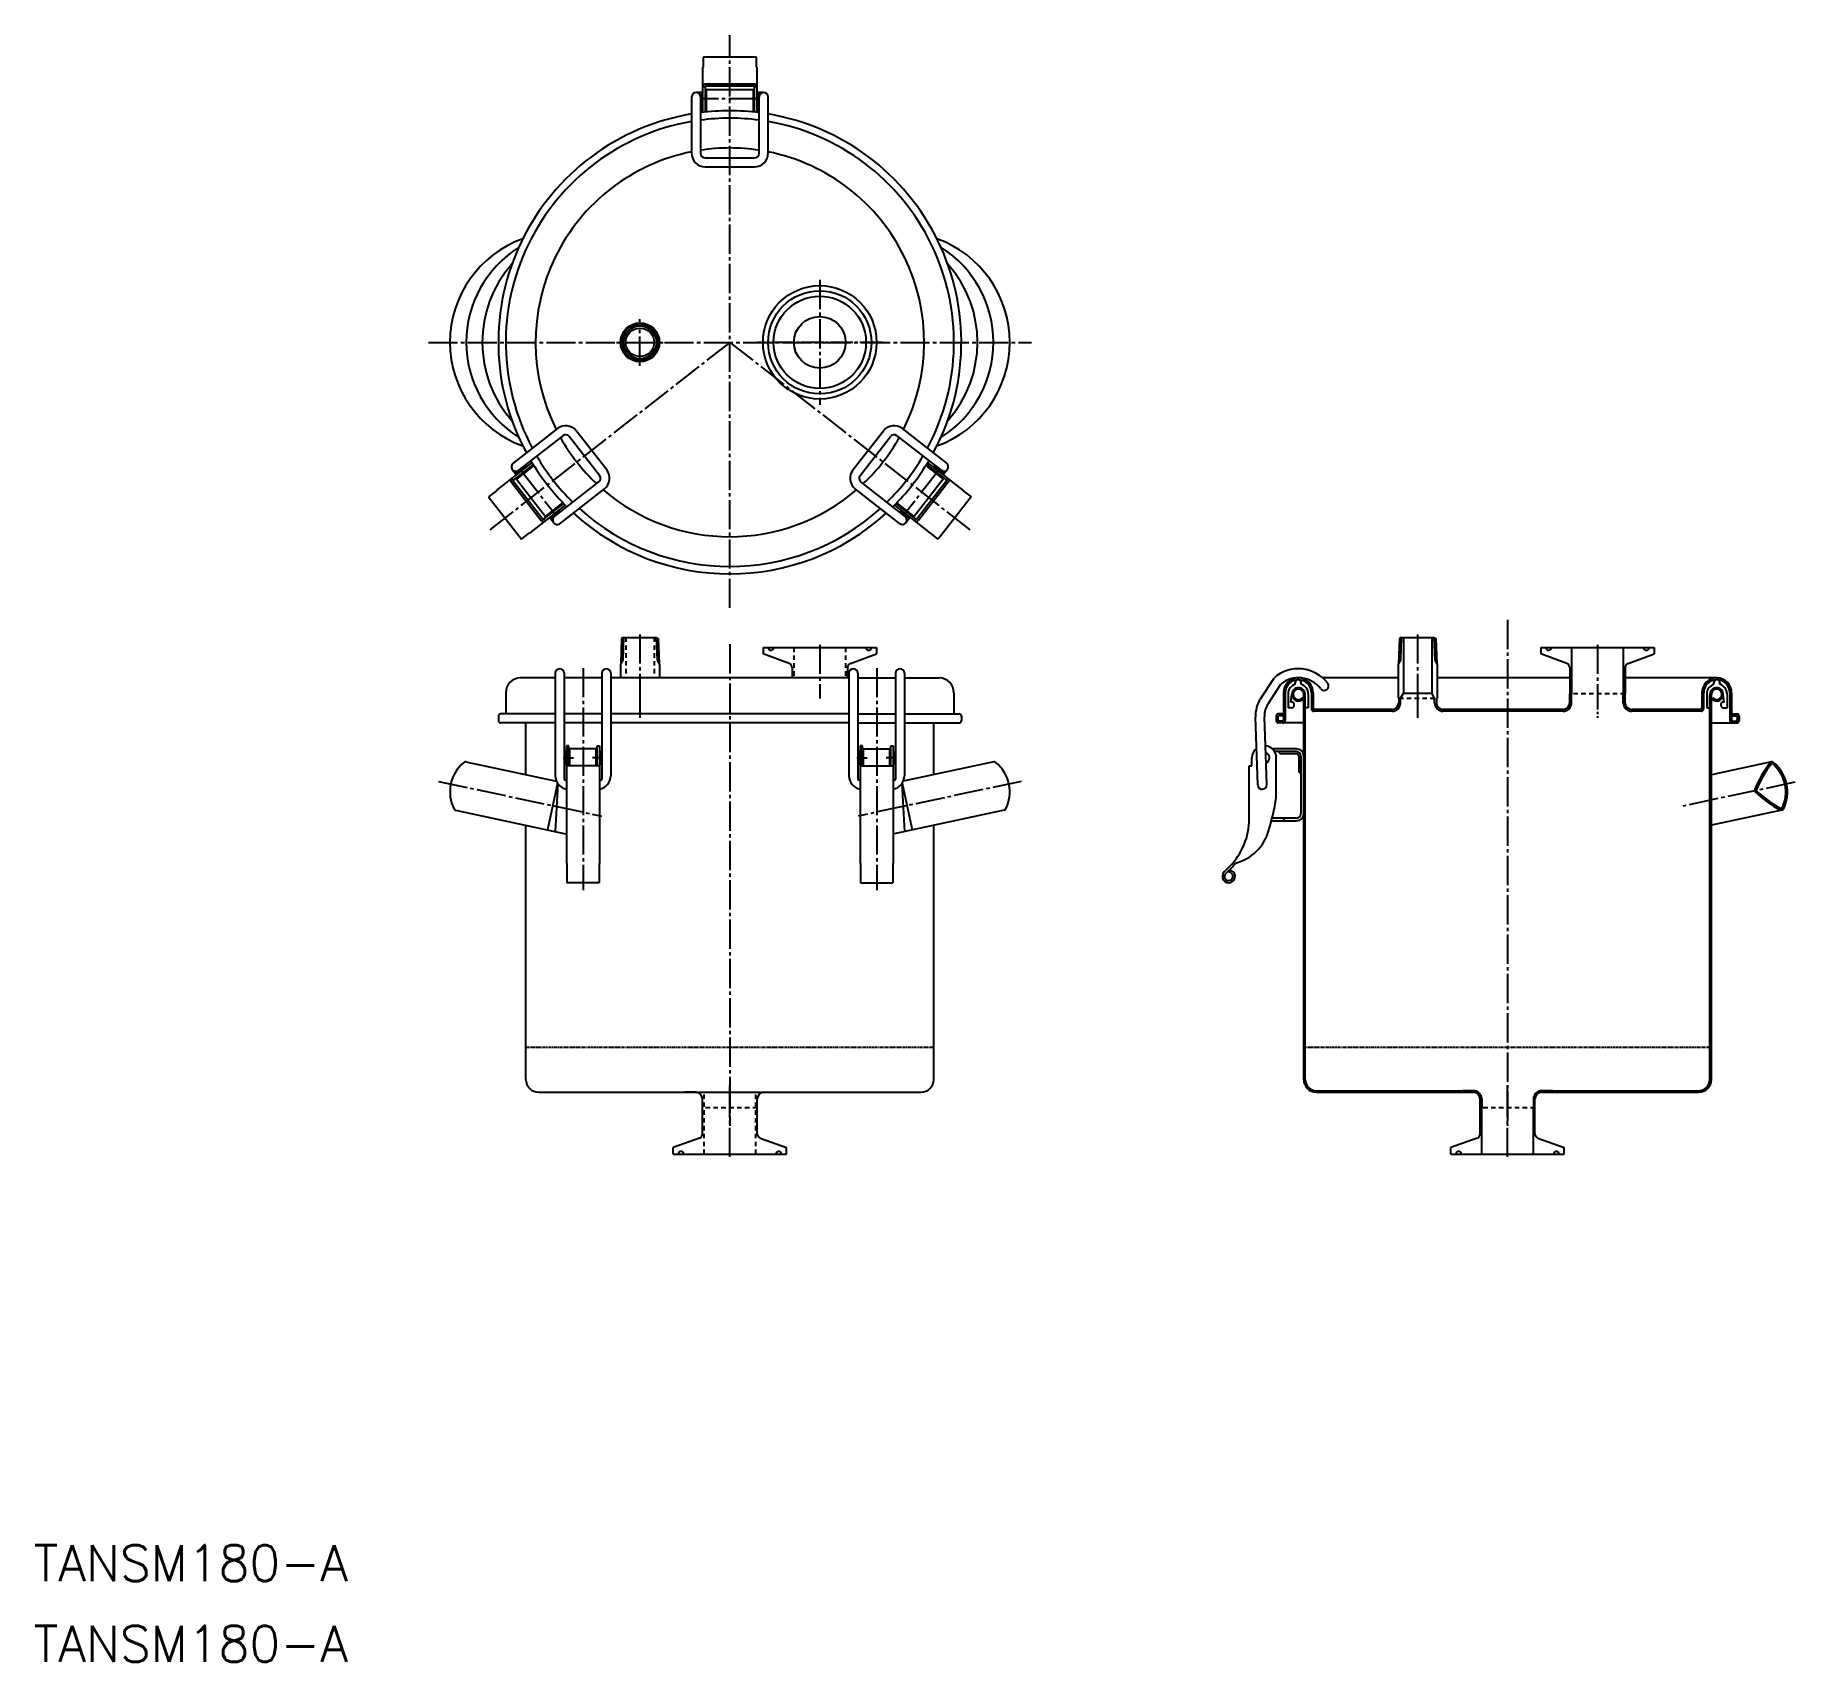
# Model space of a CAD drawing. Extents: x -185 to 598, y -157 to 566.
import ezdxf

# ---------------------------------------------------------------- set-up
doc = ezdxf.new("R2010")
doc.units = 0
for name, pattern in [('CENS', [13, 10, -1, 1, -1]), ('CENTER', [17.5, 13, -1.5, 1.5, -1.5]), ('DASHED', [3.5, 2, -1.5]), ('PHANTOM', [2.5, 1.25, -0.25, 0.25, -0.25, 0.25, -0.25])]:
    doc.linetypes.add(name, pattern=pattern)
doc.layers.get('0').update_dxf_attribs({"linetype": 'CONTINUOUS'})
doc.layers.add('CENTER', color=1, linetype='CENTER')
doc.styles.get("Standard").update_dxf_attribs({"font": 'txt.shx', "bigfont": '@extfont2.shx'})

msp = doc.modelspace()

# ---------------------------------------------------------------- linework, layer by layer
at = {"color": 7, "linetype": 'CONTINUOUS'}
for p, q in [((136.33, 556.36), (112.53, 556.36)), ((112.53, 556.36), (112.53, 551.92)), ((136.33, 551.92), (136.33, 556.36)), ((112.43, 531.76), (112.43, 551.92)), ((112.53, 551.92), (112.43, 551.92)), ((136.43, 551.92), (136.33, 551.92)), ((136.43, 551.92), (136.43, 531.76)), ((112.43, 540.56), (109.43, 540.56)), ((113.43, 543.16), (112.43, 543.16)), ((135.43, 543.36), (113.43, 543.36)), ((113.43, 543.36), (113.43, 531.87)), ((135.18, 544.36), (113.68, 544.36)), ((134.93, 541.76), (113.93, 541.76)), ((113.93, 541.76), (113.93, 531.92)), ((134.93, 531.92), (134.93, 541.76)), ((135.43, 531.87), (135.43, 543.36)), ((136.43, 543.16), (135.43, 543.16)), ((139.43, 540.56), (136.43, 540.56)), ((136.43, 540.51), (137.13, 540.51)), ((137.13, 540.51), (137.13, 535.01)), ((107.43, 538.56), (107.43, 513.56)), ((111.43, 538.56), (111.43, 513.56)), ((111.73, 536.56), (111.43, 536.56)), ((111.73, 540.01), (111.73, 535.51)), ((112.43, 540.01), (111.73, 540.01)), ((111.73, 535.51), (112.43, 535.51)), ((113.93, 539.76), (113.43, 539.76)), ((113.93, 535.76), (113.43, 535.76)), ((135.43, 539.76), (134.93, 539.76)), ((135.43, 535.76), (134.93, 535.76)), ((137.13, 535.01), (136.43, 535.01)), ((137.13, 536.56), (137.43, 536.56)), ((137.43, 513.56), (137.43, 538.56)), ((141.43, 513.56), (141.43, 538.56)), ((113.43, 511.56), (135.43, 511.56)), ((113.43, 507.56), (135.43, 507.56)), ((47.69, 391.08), (27.99, 375.69)), ((50.15, 387.93), (30.45, 372.54)), ((66.5, 370.25), (52.96, 387.58)), ((69.66, 372.71), (56.11, 390.05)), ((179.2, 372.71), (192.74, 390.05)), ((182.35, 370.25), (195.89, 387.58)), ((198.7, 387.93), (218.4, 372.54)), ((201.16, 391.08), (220.86, 375.69)), ((20.54, 363.52), (36.43, 375.94)), ((228.32, 363.52), (212.43, 375.94)), ((27.44, 368.92), (28.06, 368.13)), ((27.64, 372.88), (29.49, 370.52)), ((36.95, 375.08), (27.9, 368.01)), ((27.9, 368.01), (41.44, 350.67)), ((29.1, 371.1), (33.43, 374.49)), ((29.53, 370.55), (29.1, 371.1)), ((37.22, 374.65), (29.47, 368.6)), ((29.47, 368.6), (42.4, 352.05)), ((30.74, 370.22), (31.04, 369.83)), ((32.21, 373.53), (32.03, 373.77)), ((33.43, 374.49), (33.86, 373.93)), ((33.89, 372.68), (34.2, 372.29)), ((219.38, 368.6), (206.46, 352.05)), ((220.95, 368.01), (207.41, 350.67)), ((211.63, 374.65), (219.38, 368.6)), ((211.9, 375.08), (220.95, 368.01)), ((214.96, 372.68), (214.66, 372.29)), ((215.42, 374.49), (214.99, 373.93)), ((219.75, 371.1), (215.42, 374.49)), ((216.64, 373.53), (216.83, 373.77)), ((218.12, 370.22), (217.81, 369.83)), ((219.32, 370.55), (219.75, 371.1)), ((221.21, 372.88), (219.36, 370.52)), ((221.41, 368.92), (220.8, 368.13)), ((20.6, 363.44), (17.1, 360.71)), ((17.1, 360.71), (31.75, 341.96)), ((20.54, 363.52), (20.6, 363.44)), ((27.27, 367.19), (40.5, 350.25)), ((46.46, 352.05), (66.16, 367.44)), ((48.92, 348.9), (68.62, 364.29)), ((199.93, 348.9), (180.23, 364.29)), ((202.4, 352.05), (182.69, 367.44)), ((221.59, 367.19), (208.35, 350.25)), ((231.75, 360.71), (217.1, 341.96)), ((228.32, 363.52), (228.25, 363.44)), ((228.25, 363.44), (231.75, 360.71)), ((51.2, 357.02), (35.31, 344.61)), ((41.44, 350.67), (50.5, 357.74)), ((42.4, 352.05), (50.15, 358.1)), ((43.97, 353.28), (44.28, 352.89)), ((45.13, 351.39), (48.68, 354.16)), ((47.13, 355.74), (47.43, 355.35)), ((47.85, 353.52), (48.03, 353.28)), ((48.68, 354.16), (48.25, 354.71)), ((197.65, 357.02), (213.54, 344.61)), ((207.41, 350.67), (198.36, 357.74)), ((206.46, 352.05), (198.7, 358.1)), ((200.18, 354.16), (200.61, 354.71)), ((203.72, 351.39), (200.18, 354.16)), ((201, 353.52), (200.82, 353.28)), ((201.73, 355.74), (201.42, 355.35)), ((204.88, 353.28), (204.57, 352.89)), ((31.75, 341.96), (35.25, 344.69)), ((35.25, 344.69), (35.31, 344.61)), ((41.6, 350.79), (42.22, 350)), ((44.27, 351.61), (46.11, 349.24)), ((44.7, 351.94), (45.13, 351.39)), ((204.59, 351.61), (202.74, 349.24)), ((204.15, 351.94), (203.72, 351.39)), ((207.25, 350.79), (206.64, 350)), ((213.6, 344.69), (213.54, 344.61)), ((217.1, 341.96), (213.6, 344.69)), ((76.28, 297.72), (75.93, 286.55)), ((77.15, 298.17), (76.28, 297.72)), ((77.15, 298.17), (91.7, 298.17)), ((91.7, 298.17), (92.57, 297.72)), ((92.57, 297.72), (92.92, 286.55)), ((422.27, 297.72), (421.92, 286.55)), ((423.14, 298.17), (422.27, 297.72)), ((423.14, 298.17), (437.69, 298.17)), ((424.06, 298.17), (424.06, 273.42)), ((436.76, 298.17), (436.76, 273.42)), ((437.69, 298.17), (438.56, 297.72)), ((438.56, 297.72), (438.91, 286.55)), ((139.18, 293.67), (189.68, 293.67)), ((139.18, 293.67), (139.18, 290.82)), ((150.81, 286.59), (139.18, 290.82)), ((178.04, 286.59), (189.68, 290.82)), ((189.68, 293.67), (189.68, 290.82)), ((485.16, 293.67), (535.66, 293.67)), ((485.16, 293.67), (485.16, 290.82)), ((496.8, 286.59), (485.16, 290.82)), ((498.91, 293.67), (498.91, 273.17)), ((521.91, 293.67), (521.91, 273.17)), ((524.03, 286.59), (535.66, 290.82)), ((535.66, 293.67), (535.66, 290.82)), ((46.76, 282.27), (46.76, 236.63)), ((50.76, 282.27), (50.76, 235.13)), ((67.44, 282.27), (67.44, 235.13)), ((71.44, 282.27), (71.44, 236.63)), ((76.84, 288.12), (75.78, 286.29)), ((75.78, 286.29), (75.78, 280.17)), ((92.02, 288.12), (93.08, 286.29)), ((93.08, 286.29), (93.08, 280.17)), ((152.13, 284.71), (152.13, 280.17)), ((176.73, 284.71), (176.73, 280.17)), ((177.41, 282.27), (177.41, 236.63)), ((181.41, 282.27), (181.41, 235.13)), ((198.09, 282.27), (198.09, 235.13)), ((202.09, 282.27), (202.09, 236.63)), ((422.82, 288.12), (421.76, 286.29)), ((421.76, 286.29), (421.76, 271.17)), ((438.01, 288.12), (439.06, 286.29)), ((439.06, 286.29), (439.06, 271.17)), ((498.11, 284.71), (498.11, 273.17)), ((522.71, 284.71), (522.71, 273.17)), ((46.76, 280.17), (31.35, 280.17)), ((67.44, 280.17), (50.76, 280.17)), ((177.41, 280.17), (71.44, 280.17)), ((181.41, 280.17), (198.09, 280.17)), ((202.09, 280.17), (217.5, 280.17)), ((360.51, 270.87), (366.52, 280.12)), ((363.87, 268.69), (369.56, 277.46)), ((375.96, 277.37), (375.96, 278.07)), ((378.9, 280.17), (377.34, 280.17)), ((378.56, 277.37), (378.56, 278.07)), ((421.76, 280.17), (388.21, 280.17)), ((498.11, 280.17), (439.06, 280.17)), ((563.49, 280.17), (522.71, 280.17)), ((562.26, 277.37), (562.26, 278.07)), ((564.86, 277.37), (564.86, 278.07)), ((24.73, 273.55), (24.73, 264.17)), ((224.13, 273.55), (224.13, 264.17)), ((370.71, 273.55), (370.71, 261.47)), ((371.51, 273.55), (371.51, 261.17)), ((372.76, 273.06), (372.76, 266.87)), ((374.26, 266.87), (372.76, 266.87)), ((374.06, 269.46), (374.41, 272.87)), ((379.71, 270.95), (379.18, 271.4)), ((379.71, 101.57), (379.71, 272.87)), ((380.41, 101.57), (380.41, 272.87)), ((381.76, 266.87), (380.46, 266.87)), ((381.76, 273.06), (381.76, 266.87)), ((383.16, 273.55), (383.16, 266.37)), ((383.96, 273.55), (383.96, 266.67)), ((419.06, 266.17), (384.46, 266.17)), ((419.06, 266.17), (410.41, 266.17)), ((422.06, 271.17), (422.06, 269.17)), ((422.86, 271.17), (424.06, 273.42)), ((422.86, 269.17), (422.86, 271.17)), ((424.06, 273.42), (436.76, 273.42)), ((437.96, 271.17), (436.76, 273.42)), ((437.96, 269.17), (437.96, 271.17)), ((438.76, 271.17), (438.76, 269.17)), ((441.76, 266.17), (450.41, 266.17)), ((495.11, 266.17), (441.76, 266.17)), ((495.11, 266.17), (470.41, 266.17)), ((498.11, 269.17), (498.11, 273.17)), ((498.91, 269.17), (498.91, 273.17)), ((521.91, 269.17), (521.91, 273.17)), ((522.71, 269.17), (522.71, 273.17)), ((556.36, 266.17), (525.71, 266.17)), ((556.86, 273.55), (556.86, 266.67)), ((557.66, 273.55), (557.66, 266.37)), ((559.06, 273.06), (559.06, 266.87)), ((559.06, 266.87), (560.36, 266.87)), ((560.41, 101.57), (560.41, 272.87)), ((561.11, 101.57), (561.11, 272.87)), ((561.11, 270.95), (561.65, 271.4)), ((566.76, 269.46), (566.41, 272.87)), ((566.56, 266.87), (568.06, 266.87)), ((568.06, 273.06), (568.06, 266.87)), ((569.31, 273.55), (569.31, 261.17)), ((570.11, 273.55), (570.11, 261.47)), ((21.43, 263.17), (21.43, 261.17)), ((46.76, 264.17), (22.43, 264.17)), ((46.76, 260.17), (22.43, 260.17)), ((33.73, 237.12), (33.73, 260.17)), ((67.44, 264.17), (50.76, 264.17)), ((67.44, 260.17), (50.76, 260.17)), ((177.41, 264.17), (71.44, 264.17)), ((177.41, 260.17), (71.44, 260.17)), ((181.41, 264.17), (198.09, 264.17)), ((181.41, 260.17), (198.09, 260.17)), ((202.09, 264.17), (226.43, 264.17)), ((202.09, 260.17), (226.43, 260.17)), ((215.13, 237.12), (215.13, 260.17)), ((227.43, 263.17), (227.43, 261.17)), ((359.32, 232.56), (358.26, 262.76)), ((363.31, 232.7), (362.26, 262.9)), ((367.41, 263.17), (367.41, 261.17)), ((368.21, 262.87), (368.21, 261.47)), ((370.71, 264.17), (368.41, 264.17)), ((379.71, 260.17), (368.41, 260.17)), ((370.71, 263.37), (368.71, 263.37)), ((370.21, 260.97), (368.71, 260.97)), ((419.06, 265.37), (384.16, 265.37)), ((495.11, 265.37), (441.76, 265.37)), ((495.11, 265.37), (470.41, 265.37)), ((556.66, 265.37), (525.71, 265.37)), ((561.11, 260.17), (572.41, 260.17)), ((570.11, 264.17), (572.41, 264.17)), ((570.11, 263.37), (572.11, 263.37)), ((570.61, 260.97), (572.11, 260.97)), ((572.61, 262.87), (572.61, 261.47)), ((573.41, 263.17), (573.41, 261.17)), ((6.99, 242.8), (47.26, 234.24)), ((51.01, 247.38), (51.01, 241.88)), ((51.76, 247.38), (51.01, 247.38)), ((51.76, 250.03), (51.76, 197.58)), ((52.76, 250.03), (51.76, 250.03)), ((52.76, 241.03), (52.76, 250.03)), ((53.26, 246.63), (52.76, 246.63)), ((64.94, 248.63), (53.26, 248.63)), ((53.26, 241.03), (53.26, 248.63)), ((64.94, 241.03), (64.94, 248.63)), ((64.94, 246.63), (65.44, 246.63)), ((65.44, 241.03), (65.44, 250.03)), ((65.44, 250.03), (66.44, 250.03)), ((66.44, 250.03), (66.44, 197.58)), ((66.44, 247.38), (67.19, 247.38)), ((67.19, 247.38), (67.19, 241.88)), ((181.66, 247.38), (181.66, 241.88)), ((182.41, 247.38), (181.66, 247.38)), ((182.41, 250.03), (182.41, 197.58)), ((183.41, 250.03), (182.41, 250.03)), ((183.41, 241.03), (183.41, 250.03)), ((183.91, 246.63), (183.41, 246.63)), ((183.91, 241.03), (183.91, 248.63)), ((183.91, 248.63), (195.59, 248.63)), ((195.59, 241.03), (195.59, 248.63)), ((195.59, 246.63), (196.09, 246.63)), ((196.09, 241.03), (196.09, 250.03)), ((196.09, 250.03), (197.09, 250.03)), ((197.09, 250.03), (197.09, 197.58)), ((197.09, 247.38), (197.84, 247.38)), ((197.84, 247.38), (197.84, 241.88)), ((241.87, 242.8), (201.59, 234.24)), ((356.71, 241.03), (356.71, 244.63)), ((376.51, 248.63), (365.69, 248.63)), ((376.51, 247.43), (366.73, 247.43)), ((367.51, 227.03), (367.51, 244.63)), ((376.51, 246.43), (370.01, 246.43)), ((377.51, 245.43), (377.51, 238.93)), ((378.51, 245.43), (378.51, 219.83)), ((587.85, 242.8), (561.11, 237.12)), ((51.01, 241.88), (51.76, 241.88)), ((66.44, 241.03), (51.76, 241.03)), ((52.76, 242.63), (53.26, 242.63)), ((65.44, 242.63), (64.94, 242.63)), ((67.19, 241.88), (66.44, 241.88)), ((181.66, 241.88), (182.41, 241.88)), ((182.41, 241.03), (197.09, 241.03)), ((183.41, 242.63), (183.91, 242.63)), ((196.09, 242.63), (195.59, 242.63)), ((197.84, 241.88), (197.09, 241.88)), ((355.51, 217.49), (355.51, 241.03)), ((355.51, 241.03), (356.71, 241.03)), ((47.76, 233.32), (43.35, 212.58)), ((47.87, 233.16), (46.76, 211.86)), ((51.76, 234.63), (51.26, 234.63)), ((66.44, 234.63), (66.94, 234.63)), ((182.41, 234.63), (181.91, 234.63)), ((197.09, 234.63), (197.59, 234.63)), ((200.98, 233.16), (202.1, 211.86)), ((201.1, 233.32), (205.51, 212.58)), ((2.41, 221.28), (51.28, 210.89)), ((246.44, 221.28), (197.57, 210.89)), ((592.43, 221.28), (561.11, 214.63)), ((33.73, 101.57), (33.73, 214.63)), ((215.13, 101.57), (215.13, 214.63)), ((365.36, 216.63), (376.51, 216.63)), ((376.51, 217.83), (365.67, 217.83)), ((370.71, 217.83), (370.71, 216.63)), ((51.76, 197.58), (51.86, 197.58)), ((51.86, 197.58), (51.86, 189.03)), ((66.34, 197.58), (66.34, 189.03)), ((66.44, 197.58), (66.34, 197.58)), ((182.41, 197.58), (182.51, 197.58)), ((182.51, 197.58), (182.51, 189.03)), ((196.99, 197.58), (196.99, 189.03)), ((197.09, 197.58), (196.99, 197.58)), ((346.73, 196.27), (344.35, 193.9)), ((66.34, 189.03), (51.86, 189.03)), ((182.51, 189.03), (196.99, 189.03)), ((347.43, 195.57), (345.06, 193.19)), ((346.59, 194.72), (346.51, 193.72)), ((39.43, 95.87), (209.43, 95.87)), ((109.23, 95.87), (104.43, 95.87)), ((139.63, 95.87), (144.43, 95.87)), ((385.41, 96.57), (455.21, 96.57)), ((385.41, 95.87), (455.21, 95.87)), ((455.21, 96.57), (450.41, 96.57)), ((455.21, 95.87), (450.41, 95.87)), ((490.41, 96.57), (485.61, 96.57)), ((485.61, 96.57), (555.41, 96.57)), ((485.61, 95.87), (490.41, 95.87)), ((485.61, 95.87), (555.41, 95.87)), ((112.23, 88.87), (112.23, 92.87)), ((112.23, 77.37), (112.23, 88.87)), ((136.63, 88.87), (136.63, 92.87)), ((136.63, 77.37), (136.63, 88.87)), ((458.21, 88.87), (458.21, 92.87)), ((458.21, 77.37), (458.21, 88.87)), ((458.91, 92.87), (458.91, 88.87)), ((458.91, 68.37), (458.91, 88.87)), ((481.91, 92.87), (481.91, 88.87)), ((481.91, 68.37), (481.91, 88.87)), ((482.61, 88.87), (482.61, 92.87)), ((482.61, 77.37), (482.61, 88.87)), ((110.91, 75.49), (99.18, 71.22)), ((99.18, 68.37), (99.18, 71.22)), ((137.94, 75.49), (149.68, 71.22)), ((149.68, 68.37), (149.68, 71.22)), ((456.9, 75.49), (445.16, 71.22)), ((445.16, 68.37), (445.16, 71.22)), ((483.93, 75.49), (495.66, 71.22)), ((495.66, 68.37), (495.66, 71.22)), ((99.18, 68.37), (149.68, 68.37)), ((445.16, 68.37), (495.66, 68.37))]:
    msp.add_line(p, q, dxfattribs=at)
at = {"color": 1, "linetype": 'CENTER'}
for p, q in [((164.43, 457.24), (164.43, 401.69)), ((84.43, 419.08), (84.43, 439.84)), ((84.43, 299.52), (84.43, 268.71)), ((430.41, 299.52), (430.41, 268.71)), ((164.43, 294.94), (164.43, 271.09)), ((510.41, 294.94), (510.41, 271.09))]:
    msp.add_line(p, q, dxfattribs=at)
at = {"color": 1, "linetype": 'CENS'}
for p, q in [((74.05, 429.46), (94.81, 429.46)), ((192.2, 429.46), (136.65, 429.46)), ((84.43, 276.11), (84.43, 262.4)), ((430.41, 276.11), (430.41, 262.4)), ((510.41, 276.11), (510.41, 262.4))]:
    msp.add_line(p, q, dxfattribs=at)
at = {"color": 3, "linetype": 'CONTINUOUS'}
for p, q in [((77.15, 298.17), (76.84, 288.12)), ((91.7, 298.17), (92.02, 288.12)), ((423.14, 298.17), (422.82, 288.12)), ((437.69, 298.17), (438.01, 288.12))]:
    msp.add_line(p, q, dxfattribs=at)
at = {"color": 3, "linetype": 'DASHED'}
for p, q in [((78.08, 298.17), (78.08, 280.17)), ((90.78, 298.17), (90.78, 280.17)), ((152.93, 293.67), (152.93, 280.17)), ((175.93, 293.67), (175.93, 280.17)), ((422.06, 271.17), (438.76, 271.17)), ((522.71, 273.17), (498.11, 273.17)), ((112.93, 68.37), (112.93, 95.87)), ((135.93, 68.37), (135.93, 95.87)), ((136.63, 88.87), (112.23, 88.87)), ((482.61, 88.87), (458.21, 88.87))]:
    msp.add_line(p, q, dxfattribs=at)
at = {"color": 3, "linetype": 'PHANTOM'}
for p, q in [((33.73, 115.87), (215.13, 115.87)), ((379.71, 115.87), (561.11, 115.87))]:
    msp.add_line(p, q, dxfattribs=at)
at = {"color": 7, "linetype": 'CONTINUOUS'}
for centre, radius in [((164.43, 429.46), 25.25), ((164.43, 429.46), 22.95), ((164.43, 429.46), 20.55), ((164.43, 429.46), 11.5), ((84.43, 429.46), 8.65), ((84.43, 429.46), 8.15), ((84.43, 429.46), 6.35)]:
    msp.add_circle(centre, radius, dxfattribs=at)
at = {"color": 3, "linetype": 'CONTINUOUS'}
msp.add_circle((84.43, 429.46), 7.3, dxfattribs=at)
at = {"color": 7, "linetype": 'CONTINUOUS'}
for centre, radius, start, end in [((109.43, 538.56), 2, 0, 180), ((113.68, 543.11), 1.25, 90, 180), ((135.18, 543.11), 1.25, 0, 90), ((139.43, 538.56), 2, 0, 180), ((124.43, 429.46), 103, 82.74916, 97.25084), ((124.43, 429.46), 103, 99.50005, 208.49995), ((124.43, 429.46), 99.7, 99.81756, 208.18244), ((124.43, 429.46), 99.7, 82.5078, 97.4922), ((124.43, 429.46), 103, 331.50005, 80.49995), ((124.43, 429.46), 99.7, 331.81756, 80.18244), ((124.43, 429.46), 86.45, 101.34086, 206.65914), ((113.43, 513.56), 6, 180, 270), ((124.43, 429.46), 86.45, 81.35129, 98.64871), ((113.43, 513.56), 2, 180, 270), ((135.43, 513.56), 6, 270, 0), ((135.43, 513.56), 2, 270, 0), ((124.43, 429.46), 86.45, 333.34086, 78.65914), ((48.93, 429.46), 49.01, 109.81379, 250.18621), ((56.95, 429.46), 49.79, 122.16495, 237.83505), ((199.92, 429.46), 49.01, 289.81379, 70.18621), ((191.9, 429.46), 49.79, 302.16495, 57.83505), ((66.64, 429.46), 52.39, 138.35389, 221.64611), ((182.22, 429.46), 52.39, 318.35389, 41.64611), ((51.38, 386.35), 6, 38, 128), ((197.47, 386.35), 6, 52, 142), ((124.43, 429.46), 86.45, 209.35129, 226.64871), ((51.38, 386.35), 2, 38, 128), ((124.43, 429.46), 86.45, 313.35129, 330.64871), ((197.47, 386.35), 2, 52, 142), ((124.43, 429.46), 103, 210.74916, 225.25084), ((124.43, 429.46), 99.7, 210.5078, 225.4922), ((124.43, 429.46), 99.7, 314.5078, 329.4922), ((124.43, 429.46), 103, 314.74916, 329.25084), ((28.25, 367.96), 1.25, 128, 218), ((29.22, 374.11), 2, 128, 308), ((64.93, 369.02), 2, 308, 38), ((64.93, 369.02), 6, 308, 38), ((183.93, 369.02), 6, 142, 232), ((183.93, 369.02), 2, 142, 232), ((219.63, 374.11), 2, 232, 52), ((220.6, 367.96), 1.25, 322, 52), ((124.43, 429.46), 86.45, 229.34086, 310.65914), ((124.43, 429.46), 103, 227.50005, 312.49995), ((124.43, 429.46), 99.7, 227.81756, 312.18244), ((41.49, 351.02), 1.25, 218, 308), ((47.69, 350.47), 2, 128, 308), ((201.16, 350.47), 2, 232, 52), ((207.37, 351.02), 1.25, 232, 322), ((142.68, 293.67), 1.2, 180, 0), ((186.18, 293.67), 1.2, 180, 0), ((488.66, 293.67), 1.2, 180, 0), ((532.16, 293.67), 1.2, 180, 0), ((48.76, 282.27), 2, 0, 180), ((69.44, 282.27), 2, 0, 180), ((150.13, 284.71), 2, 0, 70), ((178.73, 284.71), 2, 110, 180), ((179.41, 282.27), 2, 0, 180), ((200.09, 282.27), 2, 0, 180), ((377.39, 267.93), 16.34, 37.30164, 131.74202), ((496.11, 284.71), 2, 0, 70), ((524.71, 284.71), 2, 110, 180), ((31.35, 273.55), 6.62, 90, 180), ((217.5, 273.55), 6.62, 0, 90), ((377.39, 267.93), 12.34, 37.30164, 129.42482), ((377.34, 273.55), 6.62, 0, 180), ((377.34, 273.55), 5.82, 0, 180), ((377.26, 273.06), 4.5, 106.79145, 180), ((377.41, 272.87), 3, 0, 320.05549), ((377.41, 272.87), 2.3, 0, 320.05549), ((377.26, 278.07), 1.3, 0, 180), ((377.26, 273.06), 4.5, 0, 73.20855), ((388.8, 276.62), 2, 217.30164, 37.30164), ((563.49, 273.55), 6.62, 0, 180), ((563.49, 273.55), 5.82, 0, 180), ((563.56, 273.06), 4.5, 106.79145, 180), ((563.41, 272.87), 3, 219.94451, 180), ((563.41, 272.87), 2.3, 219.94451, 180), ((563.56, 278.07), 1.3, 0, 180), ((563.56, 273.06), 4.5, 0, 73.20855), ((372.25, 263.25), 14, 147, 182), ((372.25, 263.25), 10, 147, 182), ((374.26, 268.17), 1.3, 270, 98.84988), ((384.16, 266.37), 1, 180, 270), ((384.46, 266.67), 0.5, 180, 270), ((419.06, 269.17), 3, 270, 0), ((419.06, 269.17), 3.8, 270, 0), ((441.76, 269.17), 3.8, 180, 270), ((441.76, 269.17), 3, 180, 270), ((495.11, 269.17), 3.8, 270, 0), ((495.11, 269.17), 3, 270, 0), ((525.71, 269.17), 3.8, 180, 270), ((525.71, 269.17), 3, 180, 270), ((556.36, 266.67), 0.5, 270, 0), ((556.66, 266.37), 1, 270, 0), ((566.56, 268.17), 1.3, 81.15012, 270), ((22.43, 263.17), 1, 90, 180), ((22.43, 261.17), 1, 180, 270), ((226.43, 263.17), 1, 0, 90), ((226.43, 261.17), 1, 270, 0), ((368.41, 263.17), 1, 90, 180), ((368.41, 261.17), 1, 180, 270), ((368.71, 262.87), 0.5, 90, 180), ((368.71, 261.47), 0.5, 180, 270), ((370.21, 261.47), 0.5, 270, 0), ((370.51, 261.17), 1, 270, 0), ((570.31, 261.17), 1, 180, 270), ((570.61, 261.47), 0.5, 180, 270), ((572.11, 262.87), 0.5, 0, 90), ((572.11, 261.47), 0.5, 270, 0), ((572.41, 263.17), 1, 0, 90), ((572.41, 261.17), 1, 270, 0), ((6.78, 241.82), 1, 78, 129.41991), ((242.07, 241.82), 1, 50.58009, 102), ((362.11, 244.63), 5.4, 128.58272, 180), ((362.11, 244.63), 5.4, 0, 83.67673), ((362.11, 244.63), 2.4, 291.00833, 72.99167), ((370.01, 247.93), 1.5, 199.47122, 270), ((376.51, 245.43), 3.2, 0, 90), ((376.51, 245.43), 2, 0, 90), ((376.51, 245.43), 1, 0, 90), ((588.06, 241.82), 1, 50.58009, 102), ((16.96, 229.44), 17.04, 129.41991, 206.58009), ((52.76, 236.63), 6, 180, 260.40593), ((51.26, 235.13), 0.5, 180, 270), ((65.44, 236.63), 6, 279.59407, 0), ((66.94, 235.13), 0.5, 270, 0), ((183.41, 236.63), 6, 180, 260.40593), ((181.91, 235.13), 0.5, 180, 270), ((196.09, 236.63), 6, 279.59407, 0), ((197.59, 235.13), 0.5, 270, 0), ((231.89, 229.44), 17.04, 333.41991, 50.58009), ((379.01, 238.93), 1.5, 180, 250.52878), ((626.74, 211.74), 50, 142.1222, 157.90338), ((626.74, 211.74), 49.3, 142.1222, 157.90338), ((588.06, 241.82), 0.3, 50.58009, 142.1222), ((577.88, 229.44), 16.34, 333.41991, 50.58009), ((577.88, 229.44), 17.04, 333.41991, 50.58009), ((361.31, 232.63), 2, 182, 2), ((268.66, 242.09), 100, 341.95427, 351.33624), ((581.34, 230.17), 1, 157.90338, 226.09662), ((615.32, 265.48), 50, 226.09662, 241.8778), ((581.34, 230.17), 0.3, 157.90338, 226.09662), ((615.32, 265.48), 49.3, 226.09662, 241.8778), ((2.62, 222.26), 1, 206.58009, 258), ((246.23, 222.26), 1, 282, 333.41991), ((376.51, 219.83), 2, 270, 0), ((376.51, 219.83), 3.2, 270, 0), ((592.22, 222.26), 0.3, 241.8778, 333.41991), ((592.22, 222.26), 1, 282, 333.41991), ((325.51, 217.49), 30, 315, 0), ((52.53, 221.89), 11.07, 263.52848, 266.03681), ((196.32, 221.89), 11.07, 273.96319, 276.47152), ((344.72, 217.31), 20, 279.30232, 341.95427), ((325.51, 217.49), 31, 315, 320.81894), ((346.36, 191.88), 2.85, 135, 85.4755), ((346.36, 191.88), 1.85, 135, 85.4755), ((39.43, 101.57), 5.7, 180, 270), ((109.23, 92.87), 3, 0, 90), ((139.63, 92.87), 3, 90, 180), ((209.43, 101.57), 5.7, 270, 0), ((385.41, 101.57), 5.7, 180, 270), ((385.41, 101.57), 5, 180, 270), ((455.21, 92.87), 3.7, 0, 90), ((455.21, 92.87), 3, 0, 90), ((485.61, 92.87), 3.7, 90, 180), ((485.61, 92.87), 3, 90, 180), ((555.41, 101.57), 5.7, 270, 0), ((555.41, 101.57), 5, 270, 360), ((110.23, 77.37), 2, 290, 0), ((138.63, 77.37), 2, 180, 250), ((456.21, 77.37), 2, 290, 0), ((484.61, 77.37), 2, 180, 250), ((102.68, 68.37), 1.2, 0, 180), ((146.18, 68.37), 1.2, 0, 180), ((448.66, 68.37), 1.2, 0, 180), ((492.16, 68.37), 1.2, 0, 180)]:
    msp.add_arc(centre, radius, start, end, dxfattribs=at)
at = {"layer": 'CENTER', "color": 1, "linetype": 'CENTER'}
for p, q in [((124.43, 311.32), (124.43, 566.09)), ((136.9, 537.76), (111.82, 537.76)), ((-9.7, 429.46), (258.56, 429.46)), ((124.43, 429.46), (16.76, 345.35)), ((124.43, 429.46), (232.09, 345.35)), ((31.41, 372.61), (46.85, 352.85)), ((217.45, 372.61), (202.01, 352.85)), ((470.41, 305.98), (470.41, 80.87)), ((84.43, 299.52), (84.43, 268.71)), ((430.41, 299.52), (430.41, 268.71)), ((124.43, 295.17), (124.43, 80.87)), ((59.1, 284.56), (59.1, 185.78)), ((189.75, 284.56), (189.75, 185.78)), ((84.43, 276.11), (84.43, 262.4)), ((430.41, 276.11), (430.41, 262.4)), ((50.27, 244.63), (54.83, 244.63)), ((67.94, 244.63), (63.38, 244.63)), ((180.92, 244.63), (185.48, 244.63)), ((198.58, 244.63), (194.02, 244.63)), ((-5.23, 234.15), (67.35, 218.73)), ((254.09, 234.15), (181.5, 218.73)), ((598.21, 233.76), (546.94, 222.86)), ((124.43, 85.94), (124.43, 99.65)), ((470.41, 85.94), (470.41, 99.65)), ((124.43, 67.1), (124.43, 90.96)), ((470.41, 67.1), (470.41, 90.96))]:
    msp.add_line(p, q, dxfattribs=at)

# ---------------------------------------------------------------- texts
at = {"color": 7, "linetype": 'CONTINUOUS'}
for p in [(-185.31, -121.56), (-185.31, -157.49)]:
    msp.add_text('TANSM180-A', height=16, dxfattribs=at).set_placement(p)

doc.saveas('drawing.dxf')
